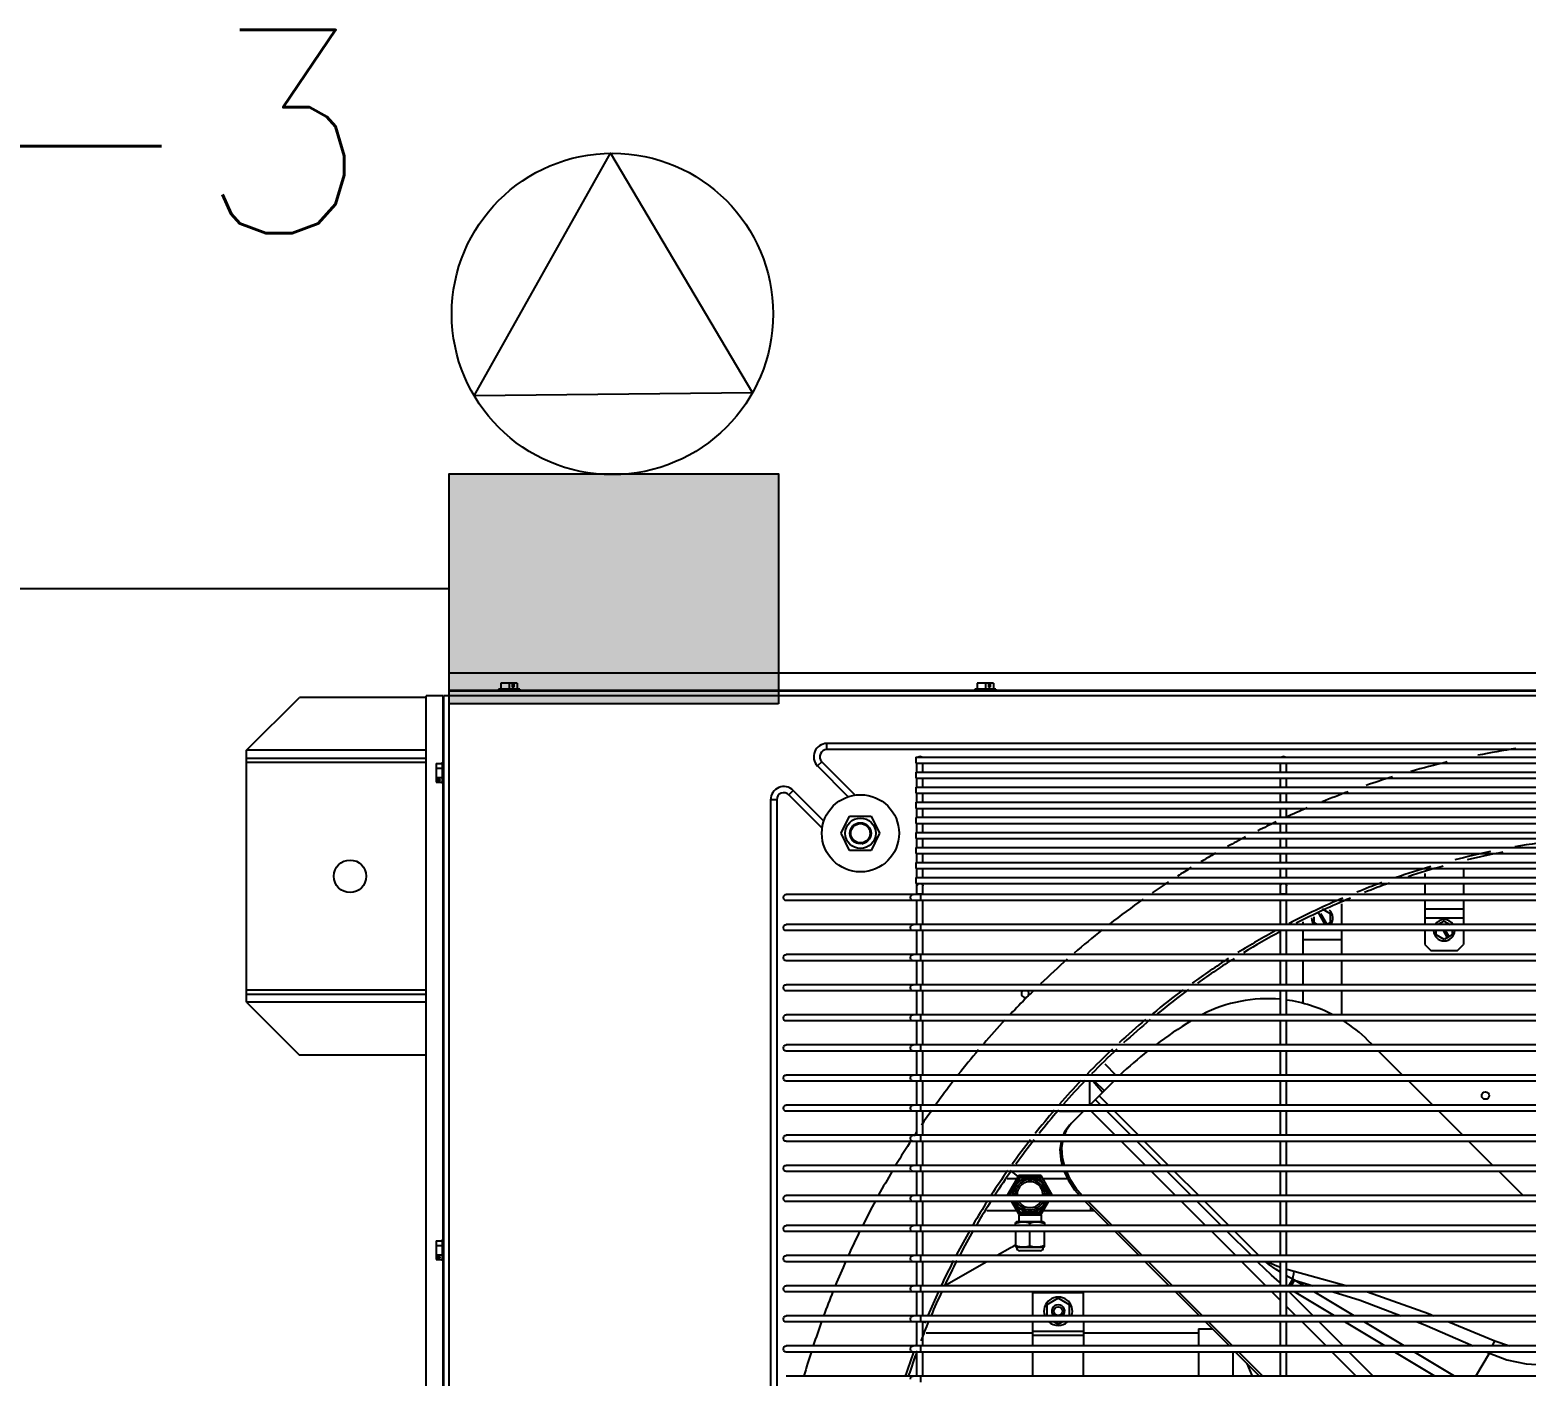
# Model space of a CAD drawing. Header units: metres. Extents: x -367 to 374, y -238 to 224.
# Drawn here: x 357.663 to 358.4, y 199.024 to 199.686 of the extents above; entities that cross this region are included whole.
import ezdxf
from ezdxf.enums import TextEntityAlignment as Align

# ---------------------------------------------------------------- set-up
doc = ezdxf.new("R2010")
doc.units = ezdxf.units.M
for name, color, linetype in [('ARCOND3', 3, 'Continuous'), ('EL-FIO', 3, 'Continuous'), ('ELE-ALIMENTADORES', 160, 'Continuous'), ('LA_BAU_BASES GERAIS_R00$0$ARQ-XREF-ATT', 8, 'Continuous'), ('LA_BAU_BASES GERAIS_R00$0$BASE', 253, 'Continuous'), ('LA_BAU_BASES GERAIS_R00$0$dutos', 31, 'Continuous')]:
    doc.layers.add(name, color=color, linetype=linetype)
doc.styles.add('LA_BAU_BASES GERAIS_R00$0$R60-125-RS', font='romans.shx', dxfattribs={"height": 0.19})
doc.styles.add('LA_BAU_BASES GERAIS_R00$0$R80-100-RS', font='romans.shx', dxfattribs={"height": 0.203})
doc.styles.get("Standard").update_dxf_attribs({"font": 'romans.shx'})

# ---------------------------------------------------------------- blocks, each defined once
blk = doc.blocks.new('LA_BAU_BASES GERAIS_R00$0$A$C2E3D5B4E')
at = {"layer": 'LA_BAU_BASES GERAIS_R00$0$dutos', "color": 251}
for p, q in [((-8.88025, 21.41978), (-6.69535, 21.41978)), ((-8.88025, 21.41129), (-8.88025, 21.41978)), ((-8.85072, 21.41484), (-8.85468, 21.41484)), ((-8.85468, 21.41484), (-8.85468, 21.41179)), ((-8.84676, 21.41484), (-8.85072, 21.41484)), ((-8.85072, 21.41484), (-8.85072, 21.41179)), ((-8.84917, 21.41484), (-8.84917, 21.41284)), ((-8.84917, 21.41284), (-8.84831, 21.41284)), ((-8.84831, 21.41484), (-8.84831, 21.41284)), ((-8.84676, 21.41484), (-8.84676, 21.41179)), ((-8.61622, 21.41484), (-8.62018, 21.41484)), ((-8.62018, 21.41484), (-8.62018, 21.41179)), ((-8.61226, 21.41484), (-8.61622, 21.41484)), ((-8.61622, 21.41484), (-8.61622, 21.41179)), ((-8.61467, 21.41484), (-8.61467, 21.41284)), ((-8.61467, 21.41284), (-8.61381, 21.41284)), ((-8.61381, 21.41484), (-8.61381, 21.41284)), ((-8.61226, 21.41484), (-8.61226, 21.41179)), ((-8.98, 21.3817), (-8.95395, 21.40775)), ((-8.89158, 21.40775), (-8.95395, 21.40775)), ((-8.88309, 21.40845), (-8.89158, 21.40845)), ((-8.89158, 20.35155), (-8.89158, 21.40845)), ((-8.88309, 21.37583), (-8.88309, 21.40845)), ((-6.6928, 21.40845), (-8.8828, 21.40845)), ((-8.8828, 20.35155), (-8.8828, 21.40845)), ((-8.88025, 21.41129), (-8.85597, 21.41129)), ((-8.88025, 21.411), (-6.69535, 21.411)), ((-8.88025, 20.349), (-8.88025, 21.411)), ((-8.84547, 21.41179), (-8.85597, 21.41179)), ((-8.85597, 21.41179), (-8.85597, 21.411)), ((-8.84547, 21.41179), (-8.84547, 21.411)), ((-8.84547, 21.41129), (-8.62147, 21.41129)), ((-8.61097, 21.41179), (-8.62147, 21.41179)), ((-8.62147, 21.41179), (-8.62147, 21.411)), ((-8.61097, 21.41179), (-8.61097, 21.411)), ((-8.61097, 21.41129), (-7.92605, 21.41129)), ((-7.88661, 21.38508), (-8.69421, 21.38508)), ((-8.69421, 21.38208), (-8.69421, 21.38508)), ((-8.89158, 21.3817), (-8.98, 21.3817)), ((-8.98, 21.2577), (-8.98, 21.3817)), ((-8.89158, 21.37775), (-8.98, 21.37775)), ((-8.69668, 21.37611), (-8.6988, 21.37399)), ((-8.69668, 21.37611), (-8.68025, 21.35967)), ((-7.88661, 21.38208), (-8.69421, 21.38208)), ((-8.65042, 21.37836), (-7.93042, 21.37836)), ((-8.65042, 21.37835), (-8.65042, 21.37536)), ((-8.64945, 21.37836), (-8.6493, 21.37853)), ((-8.6493, 21.37853), (-8.64842, 21.37878)), ((-8.89158, 21.3757), (-8.98, 21.3757)), ((-8.88664, 21.37515), (-8.88359, 21.37515)), ((-8.88664, 21.37515), (-8.88664, 21.36829)), ((-8.88664, 21.37287), (-8.88359, 21.37287)), ((-8.88359, 21.37583), (-8.8828, 21.37583)), ((-8.88359, 21.37583), (-8.88359, 21.36533)), ((-8.6988, 21.37399), (-8.68369, 21.35888)), ((-8.65042, 21.37536), (-7.93042, 21.37536)), ((-8.65042, 21.37095), (-7.93042, 21.37095)), ((-8.65042, 21.37094), (-8.65042, 21.36795)), ((-8.64992, 21.37095), (-8.64992, 21.37536)), ((-8.64692, 21.37095), (-8.64692, 21.37536)), ((-8.47092, 21.37095), (-8.47092, 21.37536)), ((-8.46792, 21.37095), (-8.46792, 21.37536)), ((-8.88664, 21.36829), (-8.88359, 21.36829)), ((-8.88664, 21.36829), (-8.88664, 21.36601)), ((-8.88664, 21.3674), (-8.88464, 21.3674)), ((-8.88664, 21.3669), (-8.88464, 21.3669)), ((-8.88664, 21.36601), (-8.88359, 21.36601)), ((-8.88464, 21.3669), (-8.88464, 21.3674)), ((-8.88359, 21.36533), (-8.8828, 21.36533)), ((-8.88309, 21.14083), (-8.88309, 21.36533)), ((-8.71294, 21.35984), (-8.71082, 21.36196)), ((-8.69572, 21.34686), (-8.71082, 21.36196)), ((-8.65042, 21.36795), (-7.93042, 21.36795)), ((-8.65042, 21.36354), (-7.93042, 21.36354)), ((-8.65042, 21.36353), (-8.65042, 21.36054)), ((-8.64992, 21.36354), (-8.64992, 21.36795)), ((-8.64692, 21.36354), (-8.64692, 21.36795)), ((-8.47092, 21.36354), (-8.47092, 21.36795)), ((-8.46792, 21.36354), (-8.46792, 21.36795)), ((-8.71892, 21.35737), (-8.72192, 21.35737)), ((-8.72192, 21.35737), (-8.72192, 20.54977)), ((-8.71892, 21.35737), (-8.71892, 20.54977)), ((-8.69651, 21.34341), (-8.71294, 21.35984)), ((-8.65042, 21.36054), (-7.93042, 21.36054)), ((-8.65042, 21.35613), (-7.93042, 21.35613)), ((-8.65042, 21.35612), (-8.65042, 21.35313)), ((-8.64992, 21.35613), (-8.64992, 21.36054)), ((-8.64692, 21.35613), (-8.64692, 21.36054)), ((-8.47092, 21.35613), (-8.47092, 21.36054)), ((-8.46792, 21.35613), (-8.46792, 21.36054)), ((-8.68715, 21.34086), (-8.68303, 21.34936)), ((-8.68303, 21.34936), (-8.67238, 21.34936)), ((-8.67238, 21.34936), (-8.66825, 21.34086)), ((-8.65042, 21.35313), (-7.93042, 21.35313)), ((-8.65042, 21.34872), (-7.93042, 21.34872)), ((-8.65042, 21.34871), (-8.65042, 21.34572)), ((-8.64992, 21.34872), (-8.64992, 21.35313)), ((-8.64692, 21.34872), (-8.64692, 21.35313)), ((-8.47092, 21.34872), (-8.47092, 21.35313)), ((-8.46792, 21.34872), (-8.46792, 21.35313)), ((-8.68303, 21.33236), (-8.68715, 21.34086)), ((-8.66825, 21.34086), (-8.67238, 21.33236)), ((-8.65042, 21.34572), (-7.93042, 21.34572)), ((-8.65042, 21.34131), (-7.93042, 21.34131)), ((-8.65042, 21.3413), (-8.65042, 21.33831)), ((-8.64992, 21.34131), (-8.64992, 21.34572)), ((-8.64692, 21.34131), (-8.64692, 21.34572)), ((-8.47092, 21.34131), (-8.47092, 21.34572)), ((-8.46792, 21.34131), (-8.46792, 21.34572)), ((-8.67238, 21.33236), (-8.68303, 21.33236)), ((-8.65042, 21.33831), (-7.93042, 21.33831)), ((-8.65042, 21.3339), (-7.93042, 21.3339)), ((-8.65042, 21.33389), (-8.65042, 21.3309)), ((-8.64992, 21.3339), (-8.64992, 21.33831)), ((-8.64692, 21.3339), (-8.64692, 21.33831)), ((-8.47092, 21.3339), (-8.47092, 21.33831)), ((-8.46792, 21.3339), (-8.46792, 21.33831)), ((-8.65042, 21.3309), (-7.93042, 21.3309)), ((-8.65042, 21.32649), (-7.93042, 21.32649)), ((-8.65042, 21.32648), (-8.65042, 21.32349)), ((-8.64992, 21.32649), (-8.64992, 21.3309)), ((-8.64692, 21.32649), (-8.64692, 21.3309)), ((-8.47092, 21.32649), (-8.47092, 21.3309)), ((-8.46792, 21.32649), (-8.46792, 21.3309)), ((-8.65042, 21.32349), (-7.93042, 21.32349)), ((-8.65042, 21.31908), (-7.93042, 21.31908)), ((-8.65042, 21.31907), (-8.65042, 21.31608)), ((-8.64992, 21.31908), (-8.64992, 21.32349)), ((-8.64692, 21.31908), (-8.64692, 21.32349)), ((-8.47092, 21.31908), (-8.47092, 21.32349)), ((-8.46792, 21.31908), (-8.46792, 21.32349)), ((-8.39989, 21.32112), (-8.39989, 21.31908)), ((-8.38079, 21.32349), (-8.38079, 21.31908)), ((-7.86838, 21.31076), (-8.71432, 21.31076)), ((-8.65042, 21.31608), (-7.93042, 21.31608)), ((-8.64992, 21.31076), (-8.64992, 21.31608)), ((-8.64992, 21.31498), (-8.64985, 21.31538)), ((-8.64992, 21.31108), (-8.64692, 21.31108)), ((-8.64985, 21.31538), (-8.6493, 21.31603)), ((-8.64792, 21.30776), (-8.64792, 21.31076)), ((-8.64692, 21.31076), (-8.64692, 21.31608)), ((-8.47092, 21.31076), (-8.47092, 21.31608)), ((-8.47092, 21.31108), (-8.46792, 21.31108)), ((-8.46792, 21.31076), (-8.46792, 21.31608)), ((-8.39989, 21.31608), (-8.39989, 21.31076)), ((-8.38079, 21.31608), (-8.38079, 21.31076)), ((-7.86838, 21.30776), (-8.71432, 21.30776)), ((-8.64992, 21.29594), (-8.64992, 21.30776)), ((-8.64692, 21.29594), (-8.64692, 21.30776)), ((-8.47092, 21.29594), (-8.47092, 21.30776)), ((-8.46792, 21.29594), (-8.46792, 21.30776)), ((-8.45034, 21.30367), (-8.44638, 21.30138)), ((-8.44079, 21.3061), (-8.44079, 21.29594)), ((-8.39989, 21.30776), (-8.39989, 21.29594)), ((-8.39989, 21.3036), (-8.38079, 21.3036)), ((-8.38079, 21.30776), (-8.38079, 21.29594)), ((-7.86838, 21.29594), (-8.71432, 21.29594)), ((-8.64792, 21.29294), (-8.64792, 21.29594)), ((-8.45989, 21.29729), (-8.45989, 21.29594)), ((-8.4543, 21.29681), (-8.4543, 21.29974)), ((-8.45279, 21.29594), (-8.4543, 21.29681)), ((-8.45275, 21.30228), (-8.4491, 21.29594)), ((-8.44794, 21.29594), (-8.45098, 21.3012)), ((-8.44638, 21.29681), (-8.44789, 21.29594)), ((-8.44638, 21.30138), (-8.44638, 21.29681)), ((-8.39989, 21.2992), (-8.38079, 21.2992)), ((-8.39034, 21.29767), (-8.39334, 21.29594)), ((-8.39275, 21.29628), (-8.39256, 21.29594)), ((-8.3914, 21.29594), (-8.39189, 21.29678)), ((-8.39034, 21.29767), (-8.38734, 21.29594)), ((-7.86838, 21.29294), (-8.71432, 21.29294)), ((-8.64992, 21.28112), (-8.64992, 21.29294)), ((-8.64692, 21.28112), (-8.64692, 21.29294)), ((-8.47092, 21.28112), (-8.47092, 21.29294)), ((-8.46792, 21.28112), (-8.46792, 21.29294)), ((-8.45989, 21.29294), (-8.45989, 21.28112)), ((-8.45989, 21.2886), (-8.44079, 21.2886)), ((-8.44079, 21.29294), (-8.44079, 21.28112)), ((-8.39989, 21.29294), (-8.39989, 21.2861)), ((-8.3943, 21.29081), (-8.3943, 21.29294)), ((-8.39034, 21.28853), (-8.3943, 21.29081)), ((-8.39083, 21.29294), (-8.38879, 21.28942)), ((-8.38638, 21.29081), (-8.39034, 21.28853)), ((-8.38793, 21.28992), (-8.38967, 21.29294)), ((-8.38638, 21.29294), (-8.38638, 21.29081)), ((-8.38079, 21.29294), (-8.38079, 21.2861)), ((-7.86838, 21.28112), (-8.71432, 21.28112)), ((-8.64792, 21.27812), (-8.64792, 21.28112)), ((-8.39989, 21.2861), (-8.39689, 21.2831)), ((-8.39689, 21.2831), (-8.38379, 21.2831)), ((-8.38379, 21.2831), (-8.38079, 21.2861)), ((-7.86838, 21.27812), (-8.71432, 21.27812)), ((-8.64992, 21.2663), (-8.64992, 21.27812)), ((-8.64692, 21.2663), (-8.64692, 21.27812)), ((-8.47092, 21.2663), (-8.47092, 21.27812)), ((-8.46792, 21.2663), (-8.46792, 21.27812)), ((-8.45989, 21.27812), (-8.45989, 21.2663)), ((-8.44079, 21.27812), (-8.44079, 21.2663)), ((-7.86838, 21.2663), (-8.71432, 21.2663)), ((-8.64792, 21.2633), (-8.64792, 21.2663)), ((-8.89158, 21.2637), (-8.98, 21.2637)), ((-8.98, 21.26165), (-8.89158, 21.26165)), ((-7.86838, 21.2633), (-8.71432, 21.2633)), ((-8.64992, 21.25148), (-8.64992, 21.2633)), ((-8.64692, 21.25148), (-8.64692, 21.2633)), ((-8.47092, 21.25148), (-8.47092, 21.2633)), ((-8.46792, 21.25148), (-8.46792, 21.2633)), ((-8.45989, 21.2633), (-8.45989, 21.25701)), ((-8.44079, 21.2633), (-8.44079, 21.25148)), ((-8.89158, 21.2577), (-8.98, 21.2577)), ((-8.98, 21.2577), (-8.95395, 21.23165)), ((-7.86838, 21.25148), (-8.71432, 21.25148)), ((-8.64792, 21.24848), (-8.64792, 21.25148)), ((-7.86838, 21.24848), (-8.71432, 21.24848)), ((-8.64992, 21.23666), (-8.64992, 21.24848)), ((-8.64692, 21.23666), (-8.64692, 21.24848)), ((-8.47092, 21.23666), (-8.47092, 21.24848)), ((-8.46792, 21.23666), (-8.46792, 21.24848)), ((-7.86838, 21.23666), (-8.71432, 21.23666)), ((-8.64792, 21.23366), (-8.64792, 21.23666)), ((-8.4256, 21.23666), (-8.42784, 21.23891)), ((-8.89158, 21.23165), (-8.95395, 21.23165)), ((-7.86838, 21.23366), (-8.71432, 21.23366)), ((-8.64992, 21.22184), (-8.64992, 21.23366)), ((-8.64692, 21.22184), (-8.64692, 21.23366)), ((-8.47092, 21.22184), (-8.47092, 21.23366)), ((-8.46792, 21.22184), (-8.46792, 21.23366)), ((-8.41078, 21.22184), (-8.4226, 21.23366)), ((-7.86838, 21.22184), (-8.71432, 21.22184)), ((-8.64792, 21.21884), (-8.64792, 21.22184)), ((-8.55744, 21.22733), (-8.55195, 21.22184)), ((-7.86838, 21.21884), (-8.71432, 21.21884)), ((-8.64992, 21.20702), (-8.64992, 21.21884)), ((-8.64692, 21.20702), (-8.64692, 21.21884)), ((-8.56483, 21.20704), (-8.56483, 21.2186)), ((-8.56306, 21.21884), (-8.5585, 21.21337)), ((-8.56242, 21.21884), (-8.55773, 21.21415)), ((-8.55303, 21.21884), (-8.56025, 21.21162)), ((-8.47092, 21.20702), (-8.47092, 21.21884)), ((-8.46792, 21.20702), (-8.46792, 21.21884)), ((-8.39596, 21.20702), (-8.40778, 21.21884)), ((-7.86838, 21.20702), (-8.71432, 21.20702)), ((-8.64792, 21.20402), (-8.64792, 21.20702)), ((-8.56025, 21.21162), (-8.56485, 21.20702)), ((-8.55936, 21.20702), (-8.56211, 21.20977)), ((-8.55565, 21.20702), (-8.56025, 21.21162)), ((-7.86838, 21.20402), (-8.71432, 21.20402)), ((-8.64992, 21.1922), (-8.64992, 21.20402)), ((-8.64692, 21.1922), (-8.64692, 21.20402)), ((-8.56802, 21.20386), (-8.57971, 21.20386)), ((-8.57395, 21.19793), (-8.56785, 21.20402)), ((-8.55222, 21.1922), (-8.56404, 21.20402)), ((-8.54454, 21.1922), (-8.55636, 21.20402)), ((-8.54083, 21.1922), (-8.55265, 21.20402)), ((-8.47092, 21.1922), (-8.47092, 21.20402)), ((-8.46792, 21.1922), (-8.46792, 21.20402)), ((-8.38114, 21.1922), (-8.39296, 21.20402)), ((-7.86838, 21.1922), (-8.71432, 21.1922)), ((-8.64792, 21.1892), (-8.64792, 21.1922)), ((-7.86838, 21.1892), (-8.71432, 21.1892)), ((-8.64992, 21.17738), (-8.64992, 21.1892)), ((-8.64692, 21.17738), (-8.64692, 21.1892)), ((-8.5374, 21.17738), (-8.54922, 21.1892)), ((-8.52972, 21.17738), (-8.54154, 21.1892)), ((-8.52601, 21.17738), (-8.53783, 21.1892)), ((-8.47092, 21.17738), (-8.47092, 21.1892)), ((-8.46792, 21.17738), (-8.46792, 21.1892)), ((-8.36632, 21.17738), (-8.37814, 21.1892)), ((-7.86838, 21.17738), (-8.71432, 21.17738)), ((-8.64792, 21.17438), (-8.64792, 21.17738)), ((-7.86838, 21.17438), (-8.71432, 21.17438)), ((-8.64992, 21.16256), (-8.64992, 21.17438)), ((-8.64692, 21.16256), (-8.64692, 21.17438)), ((-8.60069, 21.17082), (-8.60542, 21.17082)), ((-8.59976, 21.17244), (-8.60526, 21.16292)), ((-8.59918, 21.17144), (-8.6041, 21.16292)), ((-8.58875, 21.17244), (-8.59976, 21.17244)), ((-8.59918, 21.17144), (-8.59976, 21.17244)), ((-8.58933, 21.17144), (-8.59918, 21.17144)), ((-8.58933, 21.17144), (-8.58875, 21.17244)), ((-8.58441, 21.16292), (-8.58933, 21.17144)), ((-8.58326, 21.16292), (-8.58875, 21.17244)), ((-8.57577, 21.17082), (-8.58782, 21.17082)), ((-8.52258, 21.16256), (-8.5344, 21.17438)), ((-8.5149, 21.16256), (-8.52672, 21.17438)), ((-8.51119, 21.16256), (-8.52301, 21.17438)), ((-8.47092, 21.16256), (-8.47092, 21.17438)), ((-8.46792, 21.16256), (-8.46792, 21.17438)), ((-8.3515, 21.16256), (-8.36332, 21.17438)), ((-7.86838, 21.16256), (-8.71432, 21.16256)), ((-8.64792, 21.15956), (-8.64792, 21.16256)), ((-8.6041, 21.16292), (-8.60526, 21.16292)), ((-8.60526, 21.16292), (-8.60505, 21.16256)), ((-8.6041, 21.16292), (-8.60389, 21.16256)), ((-8.58462, 21.16256), (-8.58441, 21.16292)), ((-8.58441, 21.16292), (-8.58326, 21.16292)), ((-8.58346, 21.16256), (-8.58326, 21.16292)), ((-7.86838, 21.15956), (-8.71432, 21.15956)), ((-8.64992, 21.14774), (-8.64992, 21.15956)), ((-8.64692, 21.14774), (-8.64692, 21.15956)), ((-8.60069, 21.15502), (-8.61555, 21.15502)), ((-8.60332, 21.15956), (-8.59976, 21.15339)), ((-8.60216, 21.15956), (-8.59918, 21.15439)), ((-8.58933, 21.15439), (-8.58635, 21.15956)), ((-8.58875, 21.15339), (-8.58519, 21.15956)), ((-8.56259, 21.15502), (-8.58782, 21.15502)), ((-8.55531, 21.14774), (-8.56713, 21.15956)), ((-8.55376, 21.14774), (-8.56558, 21.15956)), ((-8.56426, 21.15502), (-8.56426, 21.15668)), ((-8.50776, 21.14774), (-8.51958, 21.15956)), ((-8.50008, 21.14774), (-8.5119, 21.15956)), ((-8.49637, 21.14774), (-8.50819, 21.15956)), ((-8.47092, 21.14774), (-8.47092, 21.15956)), ((-8.46792, 21.14774), (-8.46792, 21.15956)), ((-7.86838, 21.14774), (-8.71432, 21.14774)), ((-8.64792, 21.14474), (-8.64792, 21.14774)), ((-8.60081, 21.14957), (-8.60142, 21.14922)), ((-8.60141, 21.14774), (-8.60141, 21.14922)), ((-8.58771, 21.14957), (-8.60081, 21.14957)), ((-8.59918, 21.15439), (-8.59976, 21.15339)), ((-8.59976, 21.15339), (-8.58875, 21.15339)), ((-8.59928, 21.15339), (-8.59976, 21.15292)), ((-8.58876, 21.15292), (-8.59976, 21.15292)), ((-8.59976, 21.15292), (-8.59976, 21.14957)), ((-8.59918, 21.15439), (-8.58933, 21.15439)), ((-8.59426, 21.14774), (-8.59426, 21.14882)), ((-8.58933, 21.15439), (-8.58875, 21.15339)), ((-8.58923, 21.15339), (-8.58876, 21.15292)), ((-8.58876, 21.15292), (-8.58876, 21.14957)), ((-8.58771, 21.14957), (-8.58709, 21.14922)), ((-8.58711, 21.14922), (-8.58711, 21.14774)), ((-8.88359, 21.14083), (-8.8828, 21.14083)), ((-8.88359, 21.14083), (-8.88359, 21.13033)), ((-7.86838, 21.14474), (-8.71432, 21.14474)), ((-8.64992, 21.13292), (-8.64992, 21.14474)), ((-8.64692, 21.13292), (-8.64692, 21.14474)), ((-8.60141, 21.14474), (-8.60141, 21.13727)), ((-8.59426, 21.13767), (-8.59426, 21.14474)), ((-8.58711, 21.13727), (-8.58711, 21.14474)), ((-8.54049, 21.13292), (-8.55231, 21.14474)), ((-8.53894, 21.13292), (-8.55076, 21.14474)), ((-8.49294, 21.13292), (-8.50476, 21.14474)), ((-8.48526, 21.13292), (-8.49708, 21.14474)), ((-8.48155, 21.13292), (-8.49337, 21.14474)), ((-8.47092, 21.13292), (-8.47092, 21.14474)), ((-8.46792, 21.13292), (-8.46792, 21.14474)), ((-8.88664, 21.14015), (-8.88359, 21.14015)), ((-8.88664, 21.14015), (-8.88664, 21.13329)), ((-8.88664, 21.13787), (-8.88359, 21.13787)), ((-8.88664, 21.13329), (-8.88359, 21.13329)), ((-8.88664, 21.13329), (-8.88664, 21.13101)), ((-7.86838, 21.13292), (-8.71432, 21.13292)), ((-8.64792, 21.12992), (-8.64792, 21.13292)), ((-8.60397, 21.13661), (-8.61037, 21.13292)), ((-8.60142, 21.13727), (-8.60081, 21.13692)), ((-8.58767, 21.13692), (-8.60085, 21.13692)), ((-8.58922, 21.13537), (-8.5993, 21.13537)), ((-8.58709, 21.13727), (-8.58771, 21.13692)), ((-8.88664, 21.1324), (-8.88464, 21.1324)), ((-8.88664, 21.1319), (-8.88464, 21.1319)), ((-8.88664, 21.13101), (-8.88359, 21.13101)), ((-8.88464, 21.1319), (-8.88464, 21.1324)), ((-8.88359, 21.13033), (-8.8828, 21.13033)), ((-8.88309, 20.4591), (-8.88309, 21.13033)), ((-7.86838, 21.12992), (-8.71432, 21.12992)), ((-8.64992, 21.1181), (-8.64992, 21.12992)), ((-8.64692, 21.1181), (-8.64692, 21.12992)), ((-8.61556, 21.12992), (-8.6353, 21.11853)), ((-8.52567, 21.1181), (-8.53749, 21.12992)), ((-8.52412, 21.1181), (-8.53594, 21.12992)), ((-8.47812, 21.1181), (-8.48994, 21.12992)), ((-8.48194, 21.12959), (-8.48226, 21.12992)), ((-8.48194, 21.12959), (-8.48161, 21.12992)), ((-8.47092, 21.1181), (-8.47092, 21.12992)), ((-8.46792, 21.1181), (-8.46792, 21.12992)), ((-8.47137, 21.1198), (-8.47092, 21.12044)), ((-8.47092, 21.11949), (-8.47137, 21.1198)), ((-8.47092, 21.11935), (-8.47137, 21.1198)), ((-8.4668, 21.1181), (-8.46483, 21.12133)), ((-8.46567, 21.1181), (-8.46398, 21.12091)), ((-8.46398, 21.12091), (-8.46483, 21.12133)), ((-8.4641, 21.1253), (-8.43813, 21.1181)), ((-8.46398, 21.12091), (-8.45479, 21.1181)), ((-8.4593, 21.1181), (-8.46398, 21.12091)), ((-7.86838, 21.1181), (-8.71432, 21.1181)), ((-7.86838, 21.1151), (-8.71432, 21.1151)), ((-8.64992, 21.10328), (-8.64992, 21.1151)), ((-8.64792, 21.1151), (-8.64792, 21.1181)), ((-8.64692, 21.10328), (-8.64692, 21.1151)), ((-8.56784, 21.11455), (-8.59284, 21.11455)), ((-8.59284, 21.10328), (-8.59284, 21.11455)), ((-8.58034, 21.11197), (-8.5859, 21.10876)), ((-8.57478, 21.10876), (-8.58034, 21.11197)), ((-8.56784, 21.10328), (-8.56784, 21.11455)), ((-8.51085, 21.10328), (-8.52267, 21.1151)), ((-8.5093, 21.10328), (-8.52112, 21.1151)), ((-8.47092, 21.1109), (-8.47512, 21.1151)), ((-8.47092, 21.10328), (-8.47092, 21.1151)), ((-8.46792, 21.10328), (-8.46792, 21.1151)), ((-8.45485, 21.10328), (-8.46667, 21.1151)), ((-8.44427, 21.10328), (-8.46394, 21.1151)), ((-8.43464, 21.10328), (-8.45431, 21.1151)), ((-8.5859, 21.10876), (-8.5859, 21.10328)), ((-8.57478, 21.10328), (-8.57478, 21.10876)), ((-8.4633, 21.10328), (-8.46792, 21.1079)), ((-7.86838, 21.10328), (-8.71432, 21.10328)), ((-7.86838, 21.10028), (-8.71432, 21.10028)), ((-8.64992, 21.08846), (-8.64992, 21.10028)), ((-8.64792, 21.10028), (-8.64792, 21.10328)), ((-8.64692, 21.08846), (-8.64692, 21.10028)), ((-8.59284, 21.08846), (-8.59284, 21.10028)), ((-8.58233, 21.10028), (-8.58034, 21.09914)), ((-8.58034, 21.09914), (-8.57835, 21.10028)), ((-8.56784, 21.10028), (-8.56784, 21.08846)), ((-8.51134, 21.09685), (-8.50442, 21.09685)), ((-8.51134, 21.09685), (-8.51134, 21.08846)), ((-8.49603, 21.08846), (-8.50785, 21.10028)), ((-8.49448, 21.08846), (-8.5063, 21.10028)), ((-8.47092, 21.08846), (-8.47092, 21.10028)), ((-8.46792, 21.08846), (-8.46792, 21.10028)), ((-8.44848, 21.08846), (-8.4603, 21.10028)), ((-8.44003, 21.08846), (-8.45185, 21.10028)), ((-8.41961, 21.08846), (-8.43928, 21.10028)), ((-8.40997, 21.08846), (-8.42965, 21.10028)), ((-8.3881, 21.10028), (-8.36539, 21.09092)), ((-8.64543, 21.09495), (-8.59284, 21.09495)), ((-8.56784, 21.09553), (-8.59284, 21.09553)), ((-8.56784, 21.09369), (-8.59284, 21.09369)), ((-8.56784, 21.09495), (-8.51134, 21.09495)), ((-8.36539, 21.09092), (-8.35814, 21.08846)), ((-7.86838, 21.08846), (-8.71432, 21.08846)), ((-7.86838, 21.08546), (-8.71432, 21.08546)), ((-8.64992, 21.07364), (-8.64992, 21.08546)), ((-8.64792, 21.08546), (-8.64792, 21.08846)), ((-8.64692, 21.07364), (-8.64692, 21.08546)), ((-8.59284, 21.07364), (-8.59284, 21.08546)), ((-8.56784, 21.07364), (-8.56784, 21.08546)), ((-8.51134, 21.08546), (-8.51134, 21.07364)), ((-8.49434, 21.08546), (-8.49434, 21.07364)), ((-8.48121, 21.07364), (-8.49303, 21.08546)), ((-8.47966, 21.07364), (-8.49148, 21.08546)), ((-8.47092, 21.07364), (-8.47092, 21.08546)), ((-8.46792, 21.07364), (-8.46792, 21.08546)), ((-8.43366, 21.07364), (-8.44548, 21.08546)), ((-8.42521, 21.07364), (-8.43703, 21.08546)), ((-8.39494, 21.07364), (-8.41461, 21.08546)), ((-8.38531, 21.07364), (-8.40498, 21.08546)), ((-8.37476, 21.07364), (-8.36797, 21.08494)), ((-8.36915, 21.08546), (-8.36797, 21.08494)), ((-8.36797, 21.08494), (-8.36775, 21.08546)), ((-8.48741, 21.07984), (-8.48488, 21.07364)), ((-7.86838, 21.07364), (-8.71432, 21.07364)), ((-8.64792, 21.07064), (-8.64792, 21.07364))]:
    blk.add_line(p, q, dxfattribs=at)
for points in [[(-8.64842, 21.37878), (-8.64754, 21.37853), (-8.64739, 21.37836)], [(-8.47045, 21.37836), (-8.4703, 21.37853), (-8.46942, 21.37878)], [(-8.46942, 21.37878), (-8.46854, 21.37853), (-8.46839, 21.37836)], [(-8.71561, 21.30926), (-8.71537, 21.31014), (-8.71472, 21.31069), (-8.71432, 21.31076)], [(-8.65311, 21.30926), (-8.65287, 21.31014), (-8.65222, 21.31069), (-8.65182, 21.31076)], [(-8.6477, 21.31608), (-8.64754, 21.31603), (-8.64699, 21.31538), (-8.64692, 21.31498)], [(-8.47092, 21.31498), (-8.47085, 21.31538), (-8.4703, 21.31603), (-8.47013, 21.31608)], [(-8.4687, 21.31608), (-8.46854, 21.31603), (-8.46799, 21.31538), (-8.46792, 21.31498)], [(-8.71432, 21.30777), (-8.71472, 21.30783), (-8.71537, 21.30838), (-8.71561, 21.30926)], [(-8.65182, 21.30776), (-8.65222, 21.30783), (-8.65287, 21.30838), (-8.65311, 21.30926)], [(-8.71561, 21.29444), (-8.71537, 21.29532), (-8.71472, 21.29587), (-8.71432, 21.29594)], [(-8.65311, 21.29444), (-8.65287, 21.29532), (-8.65222, 21.29587), (-8.65182, 21.29594)], [(-8.71432, 21.29295), (-8.71472, 21.29301), (-8.71537, 21.29356), (-8.71561, 21.29444)], [(-8.65182, 21.29294), (-8.65222, 21.29301), (-8.65287, 21.29356), (-8.65311, 21.29444)], [(-8.71561, 21.27962), (-8.71537, 21.2805), (-8.71472, 21.28105), (-8.71432, 21.28112)], [(-8.65311, 21.27962), (-8.65287, 21.2805), (-8.65222, 21.28105), (-8.65182, 21.28112)], [(-8.71432, 21.27813), (-8.71472, 21.27819), (-8.71537, 21.27874), (-8.71561, 21.27962)], [(-8.65182, 21.27812), (-8.65222, 21.27819), (-8.65287, 21.27874), (-8.65311, 21.27962)], [(-8.71561, 21.2648), (-8.71537, 21.26568), (-8.71472, 21.26623), (-8.71432, 21.2663)], [(-8.65311, 21.2648), (-8.65287, 21.26568), (-8.65222, 21.26623), (-8.65182, 21.2663)], [(-8.71432, 21.26331), (-8.71472, 21.26337), (-8.71537, 21.26392), (-8.71561, 21.2648)], [(-8.65182, 21.2633), (-8.65222, 21.26337), (-8.65287, 21.26392), (-8.65311, 21.2648)], [(-8.71561, 21.24998), (-8.71537, 21.25086), (-8.71472, 21.25141), (-8.71432, 21.25148)], [(-8.65311, 21.24998), (-8.65287, 21.25086), (-8.65222, 21.25141), (-8.65182, 21.25148)], [(-8.71432, 21.24849), (-8.71472, 21.24855), (-8.71537, 21.2491), (-8.71561, 21.24998)], [(-8.65182, 21.24848), (-8.65222, 21.24855), (-8.65287, 21.2491), (-8.65311, 21.24998)], [(-8.71561, 21.23516), (-8.71537, 21.23604), (-8.71472, 21.23659), (-8.71432, 21.23666)], [(-8.65311, 21.23516), (-8.65287, 21.23604), (-8.65222, 21.23659), (-8.65182, 21.23666)], [(-8.71432, 21.23367), (-8.71472, 21.23373), (-8.71537, 21.23428), (-8.71561, 21.23516)], [(-8.65182, 21.23366), (-8.65222, 21.23373), (-8.65287, 21.23428), (-8.65311, 21.23516)], [(-8.71561, 21.22034), (-8.71537, 21.22122), (-8.71472, 21.22177), (-8.71432, 21.22184)], [(-8.65311, 21.22034), (-8.65287, 21.22122), (-8.65222, 21.22177), (-8.65182, 21.22184)], [(-8.71432, 21.21885), (-8.71472, 21.21891), (-8.71537, 21.21946), (-8.71561, 21.22034)], [(-8.65182, 21.21884), (-8.65222, 21.21891), (-8.65287, 21.21946), (-8.65311, 21.22034)], [(-8.71561, 21.20552), (-8.71537, 21.2064), (-8.71472, 21.20695), (-8.71432, 21.20702)], [(-8.65311, 21.20552), (-8.65287, 21.2064), (-8.65222, 21.20695), (-8.65182, 21.20702)], [(-8.71432, 21.20403), (-8.71472, 21.20409), (-8.71537, 21.20464), (-8.71561, 21.20552)], [(-8.65182, 21.20402), (-8.65222, 21.20409), (-8.65287, 21.20464), (-8.65311, 21.20552)], [(-8.71561, 21.1907), (-8.71537, 21.19158), (-8.71472, 21.19213), (-8.71432, 21.1922)], [(-8.65311, 21.1907), (-8.65287, 21.19158), (-8.65222, 21.19213), (-8.65182, 21.1922)], [(-8.57472, 21.19715), (-8.57724, 21.19382), (-8.57789, 21.1922)], [(-8.57395, 21.19793), (-8.57647, 21.19459), (-8.57742, 21.1922)], [(-8.71432, 21.18921), (-8.71472, 21.18927), (-8.71537, 21.18982), (-8.71561, 21.1907)], [(-8.65182, 21.1892), (-8.65222, 21.18927), (-8.65287, 21.18982), (-8.65311, 21.1907)], [(-8.57893, 21.1892), (-8.57948, 21.18524), (-8.57912, 21.18033), (-8.57833, 21.17738)], [(-8.57827, 21.1892), (-8.57871, 21.18602), (-8.57834, 21.18111), (-8.57735, 21.17738)], [(-8.71561, 21.17588), (-8.71537, 21.17676), (-8.71472, 21.17731), (-8.71432, 21.17738)], [(-8.65311, 21.17588), (-8.65287, 21.17676), (-8.65222, 21.17731), (-8.65182, 21.17738)], [(-8.71432, 21.17439), (-8.71472, 21.17445), (-8.71537, 21.175), (-8.71561, 21.17588)], [(-8.65182, 21.17438), (-8.65222, 21.17445), (-8.65287, 21.175), (-8.65311, 21.17588)], [(-8.57738, 21.17438), (-8.57549, 21.1702), (-8.57236, 21.16536), (-8.56992, 21.16256)], [(-8.57625, 21.17438), (-8.57471, 21.17097), (-8.57159, 21.16614), (-8.56847, 21.16256)], [(-8.71561, 21.16106), (-8.71537, 21.16194), (-8.71472, 21.16249), (-8.71432, 21.16256)], [(-8.65311, 21.16106), (-8.65287, 21.16194), (-8.65222, 21.16249), (-8.65182, 21.16256)], [(-8.71432, 21.15957), (-8.71472, 21.15963), (-8.71537, 21.16018), (-8.71561, 21.16106)], [(-8.65182, 21.15956), (-8.65222, 21.15963), (-8.65287, 21.16018), (-8.65311, 21.16106)], [(-8.71561, 21.14624), (-8.71537, 21.14712), (-8.71472, 21.14767), (-8.71432, 21.14774)], [(-8.65311, 21.14624), (-8.65287, 21.14712), (-8.65222, 21.14767), (-8.65182, 21.14774)], [(-8.59426, 21.14882), (-8.595, 21.14905), (-8.59571, 21.14922), (-8.59641, 21.14934), (-8.59711, 21.14941), (-8.59781, 21.14943), (-8.59851, 21.14939), (-8.59921, 21.14929), (-8.59992, 21.14915), (-8.60064, 21.14895), (-8.60141, 21.1487)], [(-8.58711, 21.1487), (-8.58787, 21.14895), (-8.58859, 21.14915), (-8.5893, 21.14929), (-8.59, 21.14939), (-8.5907, 21.14943), (-8.5914, 21.14941), (-8.5921, 21.14934), (-8.5928, 21.14922), (-8.59351, 21.14905), (-8.59426, 21.14882)], [(-8.71432, 21.14475), (-8.71472, 21.14481), (-8.71537, 21.14536), (-8.71561, 21.14624)], [(-8.65182, 21.14474), (-8.65222, 21.14481), (-8.65287, 21.14536), (-8.65311, 21.14624)], [(-8.71561, 21.13142), (-8.71537, 21.1323), (-8.71472, 21.13285), (-8.71432, 21.13292)], [(-8.65311, 21.13142), (-8.65287, 21.1323), (-8.65222, 21.13285), (-8.65182, 21.13292)], [(-8.59426, 21.13767), (-8.595, 21.13744), (-8.59571, 21.13727), (-8.59641, 21.13715), (-8.59711, 21.13708), (-8.59781, 21.13706), (-8.59851, 21.1371), (-8.59921, 21.1372), (-8.59992, 21.13734), (-8.60064, 21.13754), (-8.60141, 21.13779)], [(-8.58711, 21.13779), (-8.58787, 21.13754), (-8.58859, 21.13734), (-8.5893, 21.1372), (-8.59, 21.1371), (-8.5907, 21.13706), (-8.5914, 21.13708), (-8.5921, 21.13715), (-8.5928, 21.13727), (-8.59351, 21.13744), (-8.59426, 21.13767)], [(-8.71432, 21.12993), (-8.71472, 21.12999), (-8.71537, 21.13054), (-8.71561, 21.13142)], [(-8.65182, 21.12992), (-8.65222, 21.12999), (-8.65287, 21.13054), (-8.65311, 21.13142)], [(-8.47137, 21.1198), (-8.47534, 21.12329), (-8.47884, 21.12656), (-8.48194, 21.12959)], [(-8.47092, 21.12477), (-8.47307, 21.12611), (-8.47681, 21.12879), (-8.4782, 21.12992)], [(-8.47726, 21.12992), (-8.47534, 21.12899), (-8.47276, 21.12791), (-8.47092, 21.12725)], [(-8.46792, 21.12629), (-8.46715, 21.12605), (-8.4641, 21.1253)], [(-8.46483, 21.12133), (-8.46674, 21.12231), (-8.46792, 21.12296)], [(-8.46483, 21.12133), (-8.46462, 21.12261), (-8.46437, 21.12394), (-8.4641, 21.1253)], [(-8.71561, 21.1166), (-8.71537, 21.11748), (-8.71472, 21.11803), (-8.71432, 21.1181)], [(-8.71432, 21.11511), (-8.71472, 21.11517), (-8.71537, 21.11572), (-8.71561, 21.1166)], [(-8.65311, 21.1166), (-8.65287, 21.11748), (-8.65222, 21.11803), (-8.65182, 21.1181)], [(-8.65182, 21.1151), (-8.65222, 21.11517), (-8.65287, 21.11572), (-8.65311, 21.1166)], [(-8.44498, 21.1151), (-8.43172, 21.11105), (-8.41142, 21.10328)], [(-8.4281, 21.1151), (-8.39803, 21.10438), (-8.39537, 21.10328)], [(-8.71561, 21.10178), (-8.71537, 21.10266), (-8.71472, 21.10321), (-8.71432, 21.10328)], [(-8.71432, 21.10029), (-8.71472, 21.10035), (-8.71537, 21.1009), (-8.71561, 21.10178)], [(-8.65311, 21.10178), (-8.65287, 21.10266), (-8.65222, 21.10321), (-8.65182, 21.10328)], [(-8.65182, 21.10028), (-8.65222, 21.10035), (-8.65287, 21.1009), (-8.65311, 21.10178)], [(-8.40358, 21.10028), (-8.39978, 21.09883), (-8.37603, 21.08846)], [(-8.36647, 21.08846), (-8.3663, 21.08885), (-8.36539, 21.09092)], [(-8.71561, 21.08696), (-8.71537, 21.08784), (-8.71472, 21.08839), (-8.71432, 21.08846)], [(-8.71432, 21.08547), (-8.71472, 21.08553), (-8.71537, 21.08608), (-8.71561, 21.08696)], [(-8.65311, 21.08696), (-8.65287, 21.08784), (-8.65222, 21.08839), (-8.65182, 21.08846)], [(-8.65182, 21.08546), (-8.65222, 21.08553), (-8.65287, 21.08608), (-8.65311, 21.08696)], [(-8.36797, 21.08494), (-8.35953, 21.0817), (-8.34996, 21.07964), (-8.33947, 21.07902), (-8.32838, 21.08002)], [(-8.65311, 21.07214), (-8.65287, 21.07302), (-8.65222, 21.07357), (-8.65182, 21.07364)]]:
    blk.add_lwpolyline(points, dxfattribs=at)
for centre, radius in [((-8.6777, 21.34086), 0.019), ((-8.6777, 21.34086), 0.0075), ((-8.6777, 21.34086), 0.0052), ((-8.6777, 21.34086), 0.00476), ((-8.929, 21.3197), 0.008), ((-8.37, 21.21175), 0.00185), ((-8.58034, 21.10555), 0.00217)]:
    blk.add_circle(centre, radius, dxfattribs=at)
for centre, radius, start, end in [((-8.69421, 21.37858), 0.0065, 90, 225), ((-8.69421, 21.37858), 0.0035, 90, 225), ((-8.2883, 20.95358), 0.43418, 103.38271, 105.8317), ((-8.2883, 20.95358), 0.43418, 98.83684, 101.35471), ((-8.2883, 20.95358), 0.43418, 107.06325, 108.87614), ((-8.71542, 21.35737), 0.0065, 45, 180), ((-8.2883, 20.95358), 0.43418, 110.10947, 111.91985), ((-8.71542, 21.35737), 0.0035, 45, 180), ((-8.2883, 20.95358), 0.43418, 112.97271, 114.48051), ((-8.67822, 21.34108), 0.00555, 282.85714, 25.71429), ((-8.2883, 20.95358), 0.43418, 115.18529, 116.50399), ((-8.2883, 20.95358), 0.38649, 93.17961, 100.02364), ((-8.2883, 20.95358), 0.43418, 117.40099, 118.71841), ((-8.2883, 20.95358), 0.38649, 101.83754, 104.50332), ((-8.2883, 20.95358), 0.43418, 119.61321, 120.73591), ((-8.2883, 20.95358), 0.38649, 106.31674, 108.96835), ((-8.2883, 20.95358), 0.385, 105.44863, 108.12499), ((-8.2883, 20.95358), 0.385, 100.95189, 103.62821), ((-8.2883, 20.95358), 0.43418, 121.44888, 122.49817), ((-8.2883, 20.95358), 0.43418, 123.21247, 124.47829), ((-8.2883, 20.95358), 0.38649, 110.07657, 112.04023), ((-8.2883, 20.95358), 0.385, 109.55668, 111.5279), ((-8.2883, 20.95358), 0.43418, 125.1925, 127.91716), ((-8.2883, 20.95358), 0.38649, 113.14867, 117.5165), ((-8.2883, 20.95358), 0.385, 112.64061, 117.02529), ((-8.45034, 21.2991), 0.00525, 322.96734, 48.23837), ((-8.45034, 21.2991), 0.00525, 179.08917, 217.03266), ((-8.39034, 21.2931), 0.00525, 32.88374, 147.11626), ((-8.2883, 20.95358), 0.43418, 128.51678, 130.88109), ((-8.2883, 20.95358), 0.38649, 118.57051, 121.77789), ((-8.2883, 20.95358), 0.385, 118.31993, 121.43278), ((-8.39034, 21.2931), 0.00525, 181.71447, 358.28553), ((-8.2883, 20.95358), 0.43418, 131.48195, 133.85425), ((-8.2883, 20.95358), 0.38649, 122.59206, 125.79965), ((-8.2883, 20.95358), 0.385, 122.25011, 125.47023), ((-8.2883, 20.95358), 0.43418, 135.04426, 136.60832), ((-8.5966, 21.26188), 0.00185, 126.87464, 45), ((-8.2883, 20.95358), 0.43418, 134.45793, 134.95574), ((-8.2883, 20.95358), 0.38649, 126.61358, 129.45094), ((-8.2883, 20.95358), 0.385, 126.28736, 129.19746), ((-8.47734, 21.18941), 0.07, 84.72639, 117.2439), ((-8.47734, 21.18941), 0.07, 62.55033, 82.24339), ((-8.2883, 20.95358), 0.43418, 137.13602, 139.21118), ((-8.2883, 20.95358), 0.38649, 130.10839, 132.69828), ((-8.2883, 20.95358), 0.385, 129.85749, 132.45749), ((-8.40353, 21.06527), 0.21443, 121.27652, 126.88609), ((-8.47734, 21.18941), 0.07, 45, 57.80454), ((-8.2883, 20.95358), 0.43418, 139.73708, 141.80732), ((-8.2883, 20.95358), 0.38649, 133.35555, 135.94531), ((-8.2883, 20.95358), 0.385, 133.11732, 135.7171), ((-8.40353, 21.06527), 0.21443, 128.22122, 133.10297), ((-8.2883, 20.95358), 0.43418, 142.33252, 144.22552), ((-8.2883, 20.95358), 0.38649, 136.6027, 138.93388), ((-8.2883, 20.95358), 0.385, 136.37703, 138.74885), ((-8.2883, 20.95358), 0.43418, 144.70206, 145.86426), ((-8.2883, 20.95358), 0.38649, 139.49801, 141.7208), ((-8.2883, 20.95358), 0.385, 139.31518, 141.54658), ((-8.2883, 20.95358), 0.43418, 146.43358, 146.71973), ((-8.2883, 20.95358), 0.43418, 147.04966, 148.93579), ((-8.2883, 20.95358), 0.38649, 142.28499, 144.50812), ((-8.2883, 20.95358), 0.385, 142.11296, 144.34469), ((-8.2883, 20.95358), 0.43418, 149.41159, 151.19268), ((-8.2883, 20.95358), 0.38649, 145.07243, 147.24893), ((-8.2883, 20.95358), 0.385, 144.91118, 147.11206), ((-8.61497, 21.15567), 0.022, 47.35625, 58.55216), ((-8.59426, 21.16292), 0.00849, 357.57217, 182.42783), ((-8.59426, 21.16292), 0.00829, 357.50883, 182.49117), ((-8.59426, 21.16292), 0.00737, 357.20763, 182.79237), ((-8.59426, 21.16292), 0.00637, 356.76423, 183.23577), ((-8.2883, 20.95358), 0.43418, 151.63427, 153.37608), ((-8.2883, 20.95358), 0.38649, 147.75509, 149.74977), ((-8.2883, 20.95358), 0.385, 147.62016, 149.62255), ((-8.59426, 21.16292), 0.00849, 203.39836, 336.60164), ((-8.59426, 21.16292), 0.00829, 204.00499, 335.99501), ((-8.59426, 21.16292), 0.00737, 207.13838, 332.86162), ((-8.59426, 21.16292), 0.00637, 211.98139, 328.01861), ((-8.2883, 20.95358), 0.43418, 153.8184, 155.56054), ((-8.2883, 20.95358), 0.38649, 150.25611, 152.25118), ((-8.2883, 20.95358), 0.385, 150.13085, 152.13366), ((-8.61497, 21.15567), 0.022, 300, 308.45369), ((-8.5993, 21.13692), 0.00155, 180, 270), ((-8.58922, 21.13692), 0.00155, 270, 0), ((-8.2883, 20.95358), 0.43418, 156.00229, 157.7273), ((-8.2883, 20.95358), 0.38649, 152.75753, 154.75226), ((-8.2883, 20.95358), 0.385, 152.64198, 154.64449), ((-8.2883, 20.95358), 0.43418, 158.14491, 159.79305), ((-8.2883, 20.95358), 0.38649, 155.25843, 157.18756), ((-8.2883, 20.95358), 0.385, 155.15263, 157.09634), ((-8.58034, 21.10555), 0.007, 341.04126, 198.95874), ((-8.58034, 21.10555), 0.0032, 314.67559, 225.32441), ((-8.58034, 21.10555), 0.00318, 314.31264, 225.68736), ((-8.2883, 20.95358), 0.43418, 160.21184, 161.86249), ((-8.2883, 20.95358), 0.385, 157.56904, 159.09009), ((-8.2883, 20.95358), 0.38649, 157.65844, 157.79046), ((-8.58034, 21.10555), 0.007, 228.8477, 311.1523), ((-8.2883, 20.95358), 0.38649, 159.44982, 159.51334), ((-8.2883, 20.95358), 0.43418, 162.28138, 163.93026), ((-8.2883, 20.95358), 0.38649, 160.0587, 161.83856), ((-8.2883, 20.95358), 0.385, 159.86633, 161.76543)]:
    blk.add_arc(centre, radius, start, end, dxfattribs=at)
blk = doc.blocks.new('LA_BAU_BASES GERAIS_R00')
at = {"layer": 'LA_BAU_BASES GERAIS_R00$0$ARQ-XREF-ATT'}
blk.add_blockref('LA_BAU_BASES GERAIS_R00$0$A$C2E3D5B4E', (366.75, 177.95), dxfattribs=at)
at = {"layer": 'LA_BAU_BASES GERAIS_R00$0$BASE', "style": 'LA_BAU_BASES GERAIS_R00$0$R60-125-RS'}
for p in [(242.78157, 218.91916), (358.63657, 192.96416)]:
    blk.add_attdef('S', text='', height=0.19, rotation=90, dxfattribs=at).set_placement(p, align=Align.MIDDLE_CENTER)
at = {"layer": 'LA_BAU_BASES GERAIS_R00$0$BASE', "style": 'LA_BAU_BASES GERAIS_R00$0$R80-100-RS'}
blk.add_attdef('ACESSO', text='', height=0.203, dxfattribs=at).set_placement((365.92226, 191.98684), align=Align.TOP_CENTER)
at = {"layer": 'LA_BAU_BASES GERAIS_R00$0$BASE', "style": 'LA_BAU_BASES GERAIS_R00$0$R60-125-RS'}
blk.add_attdef('S', text='', height=0.19, dxfattribs=at).set_placement((266.11416, 180.91343), align=Align.MIDDLE_CENTER)
blk = doc.blocks.new('A$C04634F56')
at = {"layer": 'ARCOND3', "color": 10}
blk.add_lwpolyline([(1.25, 0.335), (1.25, 4.665), (5, 2.5)], close=True, dxfattribs=at)
blk.add_circle((2.5, 2.5), 2.5, dxfattribs=at)

msp = doc.modelspace()

# ---------------------------------------------------------------- hatches: boundary and pattern name
at = {"layer": 'ELE-ALIMENTADORES'}
msp.add_hatch(color=10, dxfattribs=at).paths.add_polyline_path([(358.03197, 199.35458), (357.86975, 199.35458), (357.86975, 199.46779), (358.03197, 199.46779)])

# ---------------------------------------------------------------- linework, layer by layer
at = {"layer": 'EL-FIO', "color": 160}
msp.add_line((357.86975, 199.41119), (356.77, 199.41119), dxfattribs=at)
at = {"layer": 'ELE-ALIMENTADORES', "color": 10}
msp.add_lwpolyline([(358.03197, 199.35458), (357.86975, 199.35458), (357.86975, 199.46779), (358.03197, 199.46779)], close=True, dxfattribs=at)

# ---------------------------------------------------------------- block references
at = {"layer": 'ELE-ALIMENTADORES', "color": 2}
msp.add_blockref('LA_BAU_BASES GERAIS_R00', (0, 0), dxfattribs=at)
at = {"layer": 'ELE-ALIMENTADORES', "color": 10, "xscale": 0.03164062500005538, "yscale": 0.03164062499990905, "zscale": 0.03164062500000001, "rotation": 90.65785974737645}
msp.add_blockref('A$C04634F56', (358.0302, 199.46835), dxfattribs=at)

# ---------------------------------------------------------------- texts
at = {"layer": 'ELE-ALIMENTADORES', "color": 10}
msp.add_text('UC-3', height=0.1, dxfattribs=at).set_placement((357.6403, 199.58636), align=Align.CENTER)

doc.saveas('drawing.dxf')
